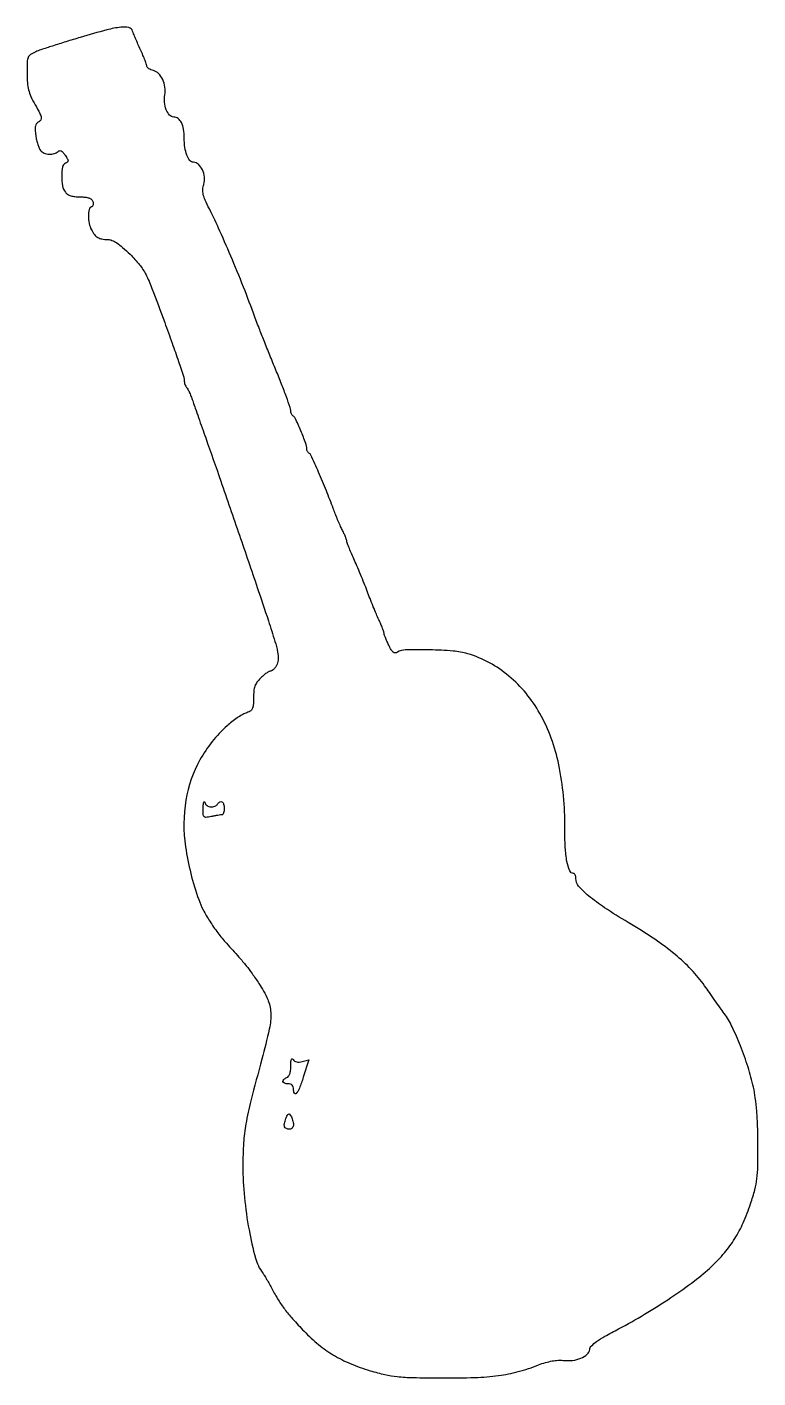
# Model space of a CAD drawing. Extents: x 0 to 274, y 1 to 508.
import ezdxf

# ---------------------------------------------------------------- set-up
doc = ezdxf.new("R2010")
doc.units = 0

msp = doc.modelspace()

# ---------------------------------------------------------------- linework, layer by layer
for points in [[(20, 503.880816, 0.002924), (14.592958, 502.249088, 0.00348), (9.510937, 500.644151, 0.003019), (5.243726, 499.235289, 0.022412), (3.25, 498.462578, 0.040149), (1.299945, 497.410341, 0.153222), (0.429145, 496.358783, 0.088627), (0.071104, 494.685317, 0.008496), (0, 490.50103, 0.018586), (0.135462, 486.858092, 0.044004), (0.573737, 484.181211, 0.045248), (1.464975, 481.667084, 0.020678), (3.051234, 478.563213, -0.007122), (4.815139, 475.331032, -0.069083), (5.345294, 473.866722, -0.193717), (5.185415, 472.95325, -0.126831), (4.402527, 472.205389, 0.100296), (3.601527, 471.516727, 0.110788), (3.16676, 470.593389, 0.069285), (3.056281, 469.233173, 0.019009), (3.261397, 467.087809, 0.021444), (3.564481, 465.385672, 0.021464), (4.012182, 463.716293, 0.021886), (4.527956, 462.297631, 0.075204), (5.032549, 461.460781, 0.125538), (6.38629, 460.477262, 0.079354), (8.301474, 460.048673, 0.080039), (10.237497, 460.238926, 0.132697), (11.651347, 461.051347, -0.148707), (12.225306, 461.357598, -0.171963), (12.835787, 461.268018, -0.097126), (13.51678, 460.717396, -0.029302), (14.313751, 459.643908, -0.015021), (15.171456, 458.244954, -0.11824), (15.383753, 457.519181, -0.239115), (15.165072, 457.0298, -0.078848), (14.462404, 456.623947, 0.261764), (13.353554, 455.286846, 0.043488), (13.030025, 451.832666, 0.045334), (13.339993, 448.15723, 0.1192), (14.392046, 445.75, 0.09203), (15.236827, 444.981812, 0.06166), (16.426301, 444.434508, 0.049415), (17.9714, 444.106273, 0.027651), (19.891627, 444, -0.022859), (21.873681, 443.909336, -0.061536), (23.249533, 443.609837, -0.092468), (24.163528, 443.084493, -0.125226), (24.711295, 442.30997, -0.06575), (24.874579, 441.628272, -0.088612), (24.828415, 440.996813, -0.107185), (24.584168, 440.507887, -0.144033), (24.17991, 440.226637, 0.264466), (23.302916, 439.250505, 0.05288), (23.037894, 436.833154, 0.050702), (23.311994, 434.038902, 0.071475), (24.149704, 431.684259, 0.042002), (25.314662, 429.860611, 0.094896), (26.531837, 428.773198, 0.093685), (28.075055, 428.20445, 0.040209), (30.271453, 428.015313, -0.095648), (31.879459, 427.695641, -0.049458), (33.698719, 426.735074, -0.034793), (35.886444, 425.057453, -0.013417), (38.685521, 422.446821, -0.028069), (42.23634, 418.536579, -0.052879), (44.554228, 414.963589, -0.026808), (46.901498, 409.653516, -0.002797), (51.664068, 396.88532, -0.002618), (54.475213, 389.092094, -0.003902), (56.84507, 382.24376, -0.001717), (58.800521, 376.380588, -0.079789), (59, 375.1385, 0.045061), (59.066404, 374.403173, 0.035923), (59.265007, 373.631622, 0.037096), (59.556155, 372.93896, 0.071999), (59.902151, 372.45, -0.073613), (60.339896, 371.827149, -0.01133), (60.989855, 370.457188, -0.012441), (61.684744, 368.792538, -0.010517), (62.338124, 367, 0.001426), (63.138997, 364.672133, 0.000443), (64.355695, 361.178125, 0.000443), (65.722362, 357.275732, 0.000488), (67.05257, 353.5, -0.001567), (72.709326, 337.332384, -0.000797), (79.726453, 316.968421, -0.000755), (86.402703, 297.396715, -0.002701), (90.584504, 284.85457, -0.004024), (93.039631, 277.14715, -0.025278), (94.060314, 273.146247, -0.052215), (94.304502, 270.580992, -0.104906), (93.865692, 268.60457, -0.035572), (93.322882, 267.607746, -0.043196), (92.674153, 266.765092, -0.048673), (92.020136, 266.178509, -0.159797), (91.475849, 266, 0.126149), (90.848368, 265.839128, 0.024946), (89.851712, 265.225568, 0.024982), (88.733946, 264.372906, 0.020949), (87.636364, 263.363636, 0.040763), (86.314179, 261.806308, 0.070186), (85.526591, 260.301934, 0.061256), (85.123691, 258.498457, 0.024363), (85, 255.961462, -0.01555), (84.912415, 253.145949, -0.101152), (84.544734, 251.78472, -0.147719), (83.732171, 250.927655, -0.045857), (82.098447, 250.184163, 0.047419), (80.703706, 249.544176, 0.016937), (78.845089, 248.381936, 0.016629), (76.880003, 246.961287, 0.018877), (75.097707, 245.469308, 0.081707), (64.89674, 232.673347, 0.087239), (59.621341, 217.565414, 0.077241), (59.485926, 200.051943, 0.048702), (64.431482, 180.167757, 0.035257), (66.102305, 176.340115, 0.021291), (68.582221, 172.055118, 0.02042), (71.58815, 167.73642, 0.022051), (74.864483, 163.790763, -0.002919), (79.511679, 158.610827, -0.011675), (82.263485, 155.35735, -0.015419), (84.467799, 152.44486, -0.008267), (87.015965, 148.72422, -0.040618), (90.319172, 142.717451, -0.095825), (91.482253, 137.761682, -0.06478), (90.927319, 131.60732, -0.0114), (88.137587, 120.310501, 0.003585), (84.016304, 104.675628, 0.018741), (82.133903, 95.975719, 0.028277), (81.282877, 88.862218, 0.016028), (81.018426, 80.187947, 0.024053), (81.604917, 68.390589, 0.021295), (83.325932, 56.209156, 0.020271), (85.730479, 45.629002, 0.09354), (88.453395, 40, -0.02234), (89.029821, 39.143564, -0.004897), (89.939579, 37.61875, -0.005089), (90.957329, 35.832814, -0.004868), (91.953981, 34, 0.016307), (94.333091, 29.853767, 0.024149), (96.705275, 26.399941, 0.020555), (99.671783, 22.814577, 0.008279), (104, 18.158152, 0.029399), (109.449504, 13.116179, 0.037231), (115.05818, 9.168011, 0.036105), (121.331646, 6.00685, 0.025219), (128.791848, 3.332998, 0.017232), (134.32408, 1.865658, 0.030713), (138.96936, 1.099798, 0.020288), (144.811885, 0.740488, 0.003831), (155.5, 0.599504, 0.009199), (168.133935, 0.762097, 0.025618), (176.972625, 1.492871, 0.032903), (184.343081, 2.983089, 0.026702), (192.001314, 5.509652, -0.02131), (194.578869, 6.390938, -0.026212), (197.051119, 6.981342, -0.028851), (199.318488, 7.264689, -0.045746), (201.273754, 7.216206, 0.057321), (204.767792, 7.210258, 0.070579), (207.919981, 8.027704, 0.086344), (210.207166, 9.4838, 0.174244), (211.193268, 11.347821, -0.164895), (211.856426, 12.658475, -0.039604), (213.752184, 14.24351, -0.025971), (216.903979, 16.242744, -0.007384), (222, 19.017268, 0.014184), (231.801239, 24.527609, 0.012637), (241.665863, 30.792298, 0.013097), (250.470733, 37.041956, 0.027472), (256.89782, 42.437789, 0.029055), (261.774216, 47.574794, 0.036069), (265.651039, 52.901167, 0.034798), (268.82487, 58.887459, 0.02425), (271.587031, 66.020733, 0.01522), (273.162529, 71.290433, 0.034566), (273.951262, 75.370166, 0.026059), (274.286177, 80.16302, 0.005588), (274.340226, 88.5, 0.007863), (274.20837, 94.956936, 0.010784), (273.873237, 100.757522, 0.012156), (273.353325, 105.758505, 0.023107), (272.65259, 109.742517, 0.021633), (270.603954, 117.334337, 0.017532), (267.775734, 125.281828, 0.017897), (264.639194, 132.444644, 0.04235), (261.681137, 137.456643, 0.000039), (260.164716, 139.590185, 0.000018), (258.199821, 142.354037, 0.000018), (256.138536, 145.253023, 0.000025), (254.296976, 147.842513, 0.034945), (249.289837, 153.932911, 0.030284), (243.250634, 159.584912, 0.025316), (235.589091, 165.302625, 0.01345), (225.578438, 171.629148, -0.011217), (216.756873, 177.149224, -0.029362), (210.765582, 181.612579, -0.039688), (207.044757, 185.281087, -0.180199), (206, 188.085849, 0.041928), (205.938438, 188.818691, 0.0615), (205.753401, 189.437718, 0.080806), (205.481556, 189.8576, 0.211827), (205.160515, 190, -0.304123), (203.684743, 190.989115, -0.050452), (202.658399, 194.440574, -0.035069), (202.021587, 199.80715, -0.013558), (201.865029, 207.301563, 0.051335), (199.589941, 230.840573, 0.077887), (192.46804, 250.088213, 0.09093), (180.853664, 264.125771, 0.101266), (165.415533, 272.487189, 0.054341), (159.960309, 273.513492, 0.014194), (151.045802, 273.950632, 0.009985), (142.098491, 273.956384, 0.136973), (139.01656, 273.031396, -0.140815), (138.206316, 272.794858, -0.17587), (137.473399, 273.057361, -0.087519), (136.717244, 273.947672, -0.0192), (135.76656, 275.72527, -0.008307), (135.090045, 277.176939, -0.01067), (134.518927, 278.534765, -0.008684), (134.087494, 279.682907, -0.085728), (134, 280.189459, 0.085168), (133.910335, 280.712044, 0.006903), (133.426529, 282.022534, 0.009135), (132.795467, 283.576584, 0.006894), (132.047758, 285.260898, -0.007809), (131.129382, 287.33991, -0.003279), (129.955951, 290.164139, -0.003243), (128.740349, 293.201076, -0.004213), (127.66816, 296, 0.005403), (126.548556, 298.90201, 0.003424), (125.184098, 302.260865, 0.003438), (123.798716, 305.541361, 0.006345), (122.620403, 308.185923, -0.005644), (121.616627, 310.430282, -0.007785), (120.769743, 312.469048, -0.005227), (120.107007, 314.189568, -0.089544), (120, 314.782285, 0.084379), (119.908798, 315.318869, 0.01063), (119.494963, 316.425101, 0.012243), (118.939054, 317.726433, 0.009885), (118.280725, 319.096362, -0.011008), (117.504799, 320.720333, -0.005383), (116.583952, 322.822056, -0.005337), (115.67302, 325.028669, -0.007707), (114.918778, 327, 0.008294), (112.34277, 333.709169, 0.007365), (109.4453, 340.602376, 0.002352), (106.574008, 347.07806, 0.190569), (105.798407, 347.833333, -0.116838), (105.492795, 348.055281, -0.062914), (105.234532, 348.445723, -0.057381), (105.059411, 348.934414, -0.057427), (105, 349.449981, 0.091082), (104.62582, 351.487013, 0.008769), (102.74635, 356.180793, 0.005662), (100.664328, 360.974664, 0.189576), (99.787678, 361.833333, -0.141929), (99.484147, 362.079947, -0.055931), (99.226043, 362.558333, -0.049439), (99.047055, 363.171019, -0.043659), (98.981829, 363.833333, 0.082253), (98.781262, 364.96746, 0.003199), (97.338098, 368.976042, 0.005621), (95.540089, 373.706711, 0.00393), (93.411665, 379, -0.001378), (91.153096, 384.535161, -0.001439), (88.957802, 390.003125, -0.001381), (87.087501, 394.738688, -0.006352), (86.045997, 397.5, 0.006584), (81.811848, 408.710117, 0.005628), (77.062919, 420.410418, 0.005794), (72.39308, 431.201719, 0.012059), (68.454772, 439.478685, -0.012179), (66.861162, 442.829985, -0.048678), (66.142129, 444.983592, -0.072648), (65.999117, 446.769279, -0.054157), (66.340405, 448.718525, 0.096554), (66.583868, 451.446053, 0.084065), (65.814556, 454.212628, 0.096301), (64.310943, 456.270688, 0.189164), (62.452196, 457, -0.232771), (61.116012, 457.657685, -0.073767), (60.00312, 459.653189, -0.055316), (59.248564, 462.59661, -0.035122), (59, 466.130841, 0.038381), (58.746006, 469.434844, 0.077777), (57.955764, 471.913003, 0.112847), (56.696659, 473.442699, 0.165841), (55.062641, 474, -0.216637), (53.522453, 474.700185, -0.084492), (52.274231, 476.741353, -0.070596), (51.59772, 479.514147, -0.071931), (51.726058, 482.347298, 0.084302), (51.784946, 485.194957, 0.074026), (50.918459, 488.043287, 0.080445), (49.361785, 490.300993, 0.141102), (47.414718, 491.432048, -0.034945), (46.490293, 491.734056, -0.046999), (45.709323, 492.140199, -0.055631), (45.166766, 492.58312, -0.196215), (45, 492.991717, 0.085814), (44.894845, 493.599898, 0.006123), (44.296581, 495.215423, 0.008474), (43.522579, 497.131786, 0.006292), (42.605381, 499.222665, -0.003125), (41.646517, 501.371431, -0.003443), (40.74557, 503.463845, -0.003207), (39.999803, 505.261309, -0.017484), (39.636766, 506.25, 0.262542), (38.19771, 507.564936, 0.086952), (35.236257, 507.723219, 0.03593), (29.981367, 506.702251, 0.005878)], [(69.014307, 215, 0.048623), (69.774566, 215.074107, 0.047073), (70.514889, 215.29375, 0.050874), (71.128732, 215.616568, 0.108274), (71.5, 216, -0.109111), (72.345484, 216.870298, -0.288344), (73.176946, 216.887793, -0.196298), (73.800643, 216.054827, -0.063848), (74, 214.5, -0.033246), (73.936256, 213.542375, -0.050979), (73.742969, 212.734375, -0.066043), (73.460883, 212.177076, -0.247457), (73.125, 212, 0.03366), (72.610229, 211.965306, 0.005102), (71.589062, 211.816406, 0.005698), (70.385597, 211.614291, 0.004902), (69.125, 211.375, -0.021251), (67.145534, 211.065904, -0.238443), (66.421318, 211.334984, -0.184032), (66.102264, 212.127069, -0.012214), (66.116001, 214.625, -0.011491), (66.189622, 216.015204, -0.046944), (66.332266, 216.847656, -0.430696), (66.508635, 216.942615, -0.254201), (66.689326, 216.75, 0.092776), (67.004621, 216.081369, 0.07512), (67.560935, 215.514062, 0.074342), (68.266291, 215.131639, 0.087321)], [(103.30078, 119.360643), (105.816227, 119.99198), (103.704224, 113.49599, -0.013959), (102.237405, 109.378969, -0.079911), (101.069644, 107.384363, -0.54658), (100.351449, 107.470069, -0.113381), (100, 109, 0.072254), (99.873159, 109.873159, 0.124864), (99.5, 110.5, 0.124864), (98.873159, 110.873159, 0.072254), (98, 111, -0.080112), (96.639769, 111.219349, -0.266662), (96.058615, 111.868959, -0.27683), (96.336176, 112.675358, -0.083382), (97.5, 113.361626, 0.145875), (98.139213, 113.853754, 0.072696), (98.615128, 114.768258, 0.054172), (98.914145, 116.065971, 0.028553), (99.015313, 117.718615, -0.012905), (99.064817, 119.376116, -0.075383), (99.242901, 120.227707, -0.383007), (99.538575, 120.382625, -0.191626), (99.907979, 120.114653, 0.107417), (100.450034, 119.565139, 0.090126), (101.205821, 119.246976, 0.073242), (102.164165, 119.177411, 0.043062)], [(99.984687, 95.75, -0.081038), (99.881634, 95.08159, -0.092494), (99.572213, 94.514062, -0.101692), (99.107399, 94.134722, -0.121036), (98.559017, 94, -0.098368), (97.334903, 94.243181, -0.213719), (96.690203, 94.92492, -0.138881), (96.618071, 96.118042, -0.036289), (97.168765, 97.975928, -0.017051), (97.70336, 99.258915, -0.164003), (98.102587, 99.684023, -0.328666), (98.513459, 99.62469, -0.057164), (99.036039, 98.975928, -0.042904), (99.394828, 98.283595, -0.026597), (99.699705, 97.419491, -0.026592), (99.911221, 96.527533, -0.042754)]]:
    msp.add_lwpolyline(points, format="xyb", close=True)

doc.saveas('drawing.dxf')
